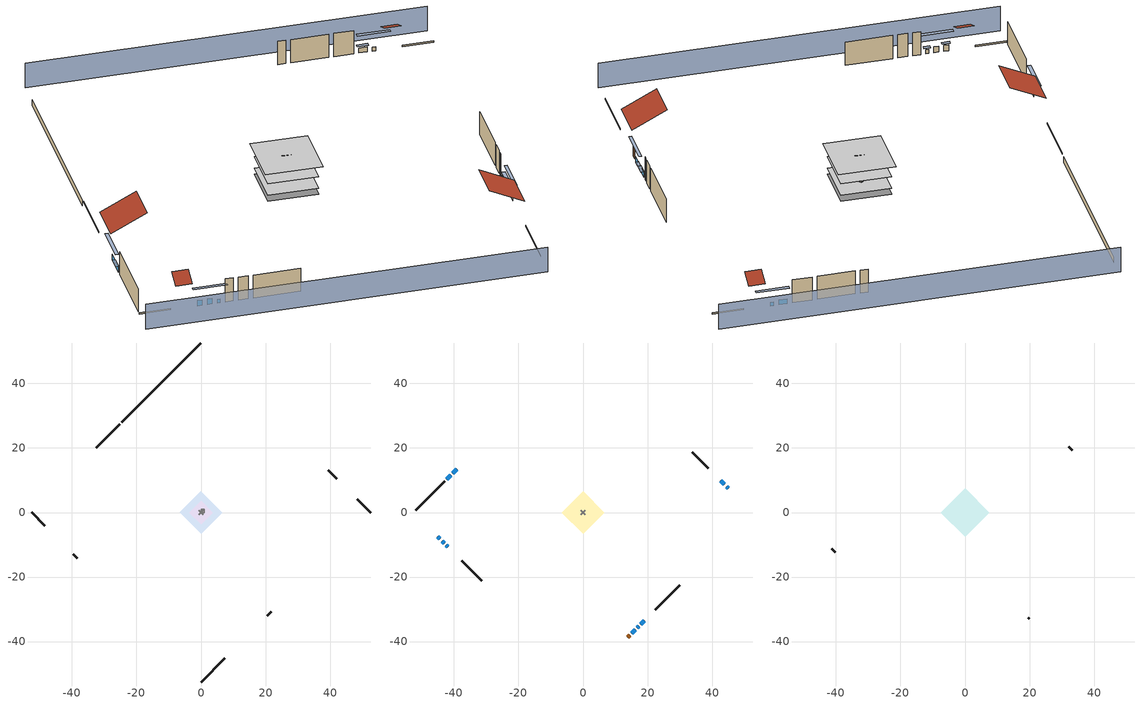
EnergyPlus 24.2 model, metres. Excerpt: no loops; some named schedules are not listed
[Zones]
crawlspace - vented
 floor foundation (Slab2 construction): -6.63,0 0,6.63 6.63,0 0,-6.63 z-0.91
 wall outside (RimJoist1 construction): -25.18,27.34 -32.53,19.99 z0.3:0.61
 wall outside (RimJoist2 construction): 52.52,0 48.43,4.09 z0.3:0.61
 wall outside (RimJoist3 construction): 0,-52.52 7.35,-45.17 z0.3:0.61
 wall outside (RimJoist4 construction): -52.52,0 -48.43,-4.09 z0.3:0.61
 wall foundation (FoundationWall1 construction): 0,52.52 -24.53,28 z-0.91:0.3
furnace airloop ret air zone
 floor adiabatic (AdiabaticConst): 0,0 0,1 1,1 1,0 z0
 wall adiabatic (AdiabaticConst): 0,1 0,0 1,0 1,1 0,1 z0:1
 ceiling adiabatic (AdiabaticConst): 1,0 1,1 0,1 0,0 z1
garage
 floor foundation (Slab1 construction): -3.66,0 0,3.66 3.66,0 0,-3.66 z0
 wall outside (Wall1 construction): 42.06,10.46 39.47,13.05 z0.3:5.18
 wall outside (Wall12 construction): -39.59,-12.94 -38.29,-14.23 z0.3:5.18
 wall outside (Wall2 construction): 20.5,-32.02 21.8,-30.72 z0.3:5.18
 wall to conditioned space (Wall5 construction Reversed): 0.65,0.65 -0.65,-0.65 z0.3:5.18
 wall to conditioned space (Wall6 construction Reversed): -0.65,0.65 0.65,-0.65 z0.3:5.18
conditioned space
 floor to crawlspace - vented (Floor1 construction): -6.63,0 0,6.63 6.63,0 0,-6.63 z0.3
 floor to garage (Floor2 construction): -3.66,0 0,3.66 3.66,0 0,-3.66 z0.3
 floor adiabatic (AdiabaticFloorConstruction): -6.63,0 0,6.63 6.63,0 0,-6.63 z2.74
 wall outside (AdiabaticWallConstruction 1): 13.8,-38.72 14.45,-38.07 z0.3:2.34
 wall outside (AdiabaticWallConstruction): -39.17,13.36 -40.37,12.15 / -41.03,11.49 -42.24,10.28 z0.3:1.46; -44.95,-7.57 -44.32,-8.21 / -43.66,-8.86 -43.02,-9.5 z0.3:1.53; 44.95,7.57 44.49,8.03 / 16.77,-35.75 17.23,-35.29 / -42.37,-10.15 -41.92,-10.6 z0.3:1.16; 43.83,8.69 42.72,9.81 z0.3:1.34; 15.11,-37.42 16.12,-36.41 z0.3:1.25; 17.89,-34.63 18.95,-33.57 z0.3:1.31
 wall outside (Wall3 construction): -42.9,9.63 -51.87,0.66 z0.3:5.18
 wall outside (Wall4 construction): 38.82,13.71 33.83,18.69 z0.3:5.18
 wall outside (Wall7 construction): 22.45,-30.07 29.94,-22.58 z0.3:5.18
 wall outside (Wall8 construction): -37.64,-14.89 -31.44,-21.09 z0.3:5.18
 window (WindowConstruction): -39.17,13.36 -40.37,12.15 z0.3:1.46
 window (WindowConstruction 9): -44.95,-7.57 -44.32,-8.21 z0.3:1.52
 window (WindowConstruction 1): -41.03,11.49 -42.24,10.28 z0.3:1.46
 window (WindowConstruction 2): 44.95,7.57 44.49,8.03 z0.3:1.16
 window (WindowConstruction 3): 43.83,8.69 42.72,9.8 z0.3:1.34
 window (WindowConstruction 4): 15.11,-37.42 16.11,-36.41 z0.3:1.25
 window (WindowConstruction 5): 16.77,-35.75 17.23,-35.29 z0.3:1.16
 window (WindowConstruction 6): 17.89,-34.63 18.95,-33.57 z0.3:1.31
 window (WindowConstruction 7): -43.66,-8.86 -43.02,-9.5 z0.3:1.52
 window (WindowConstruction 8): -42.37,-10.16 -41.92,-10.6 z0.3:1.16
 door (Door): 13.8,-38.72 14.45,-38.07 z0.3:2.34
 ceiling adiabatic (AdiabaticFloorConstruction): 0,-6.63 6.63,0 0,6.63 -6.63,0 z2.74
attic - vented
 floor to conditioned space (Floor3 construction Reversed): -7.57,0 0,7.57 7.57,0 0,-7.57 z5.18
 wall outside (Wall10 construction): -41.26,-11.26 -40.24,-12.28 z0.3:5.18
 wall outside (Wall11 construction): 19.61,-32.92 19.85,-32.67 z0.3:5.18
 wall outside (Wall9 construction): 33.18,19.35 32.16,20.37 z0.3:5.18
 roof outside (Roof1 construction): -38.51,14.01,5.18 -33.75,9.26,8.55 -28.43,14.58,8.55 -33.19,19.33,5.18
 roof outside (Roof2 construction): 45.61,6.91,5.18 43.68,4.98,6.55 45.84,2.82,6.55 47.77,4.75,5.18
 roof outside (Roof3 construction): -45.61,-6.91,5.18 -43.68,-4.98,6.55 -45.84,-2.82,6.55 -47.77,-4.75,5.18
 roof outside (Roof4 construction): 13.15,-39.38,5.18 8.55,-34.78,8.43 3.41,-39.92,8.43 8.01,-44.52,5.18
shading: -55.76,-3.23 -3.23,-55.76 / 55.76,3.23 3.23,55.76 z0:5.18; -42.31,10.21 -37.23,15.3 -37.66,15.73 -42.74,10.64 z4.21; -44.1,-8.42 -45.17,-7.36 -45.6,-7.79 -44.53,-8.85 z1.83; -42.45,10.07 -40.82,11.71 -41.25,12.14 -42.89,10.5 z1.77; 42.55,9.97 46.89,5.63 47.32,6.06 42.98,10.4 z3.9; 42.5,10.02 44.05,8.47 44.48,8.9 42.93,10.45 z1.65; 18.05,-34.47 13.17,-39.36 13.6,-39.79 18.49,-34.9 z3.99; 17.45,-35.07 16.56,-35.97 16.99,-36.4 17.88,-35.5 z1.46; 19.16,-33.36 17.67,-34.85 18.11,-35.28 19.6,-33.79 z1.62; -41.08,-11.44 -45.6,-6.92 -46.03,-7.35 -41.51,-11.87 z4.27; -41.7,-10.82 -42.58,-9.94 -43.01,-10.37 -42.14,-11.25 z1.46
[Building]
Building 1: Terrain=Suburbs
[Site:Location]
Portland Intl Arpt_OR: Latitude {deg}=45.59; Longitude {deg}=-122.6; Time Zone {hr}=-8; Elevation {m}=33; Keep Site Location Information=Yes
[Site:GroundTemperature:Shallow]
10.2558, 8.96328, 8.85977, 9.47314, 11.9355, 14.3863, 16.5111, 17.8571, 17.9714, 16.8767, 14.8061, 12.4304
[Site:WaterMainsTemperature]
Calculation Method=Schedule; Temperature Schedule=mains temperature schedule
[Material] Roughness=Rough; Thermal Absorptance=0.9
Name | Thickness {m} | Conductivity {W/m-K} | Density {kg/m3} | Specific Heat {J/kg-K} | Solar Absorptance | Visible Absorptance
ceiling loosefill ins | 0.254 | 0.0480833 | 16.02 | 1046.75 | 0.7 | 0.7
ceiling stud and cavity | 0.1397 | 0.104117 | 65.682 | 1177.47 | 0.7 | 0.7
composite shingle siding | 0.00635 | 0.162714 | 1121.4 | 1465.45 | 0.7 | 0.7
concrete 4.0 in. | 0.1016 | 1.803125 | 2242.8 | 837.4 | 0.7 | 0.7
concrete 8.0 in. | 0.2032 | 1.803125 | 2242.8 | 837.4 | 0.7 | 0.7
door material | 0.04445 | 0.0612267 | 512.64 | 1214.23 | 0.7 | 0.7
floor covering | 0.0127 | 0.0433444 | 54.468 | 1339.84 | 0.6 | 0.6
floor rigid ins; wall rigid ins; wall rigid ins 1; wall rigid ins 2 | 0.051816 | 0.029427 | 32.04 | 1214.23 | 0.7 | 0.7
floor rigid ins 1; wall rigid ins 3 | 0.512978 | 0.029427 | 32.04 | 1214.23 | 0.7 | 0.7
floor stud and cavity | 0.1397 | 0.0972396 | 92.3553 | 1139.71 | 0.7 | 0.7
floor stud and cavity 1 | 0.1397 | 1.75129 | 37.0049 | 1207.88 | 0.7 | 0.7
furniture material conditioned space 1; furniture material garage 1 | 0.1524 | 0.115458 | 640.8 | 1214.23 | 0.6 | 0.6
gypsum board | 0.0127 | 0.160291 | 801 | 837.4 | 0.6 | 0.6
osb sheathing 0.5 in. | 0.0127 | 0.115458 | 512.64 | 1214.23 | 0.6 | 0.6
osb sheathing 0.5 in. 1 | 0.0127 | 0.115458 | 512.64 | 1214.23 | 0.7 | 0.7
osb sheathing 0.75 in. | 0.01905 | 0.115458 | 512.64 | 1214.23 | 0.7 | 0.7
rim joist stud and cavity | 0.0508 | 0.144151 | 50.32683 | 1063.81 | 0.6 | 0.6
roof rigid ins | 0.00329814 | 0.029427 | 32.04 | 1214.23 | 0.7 | 0.7
slate or tile shingles | 0.01905 | 0.840978 | 1899.972 | 799.717 | 0.75 | 0.75
soil 0.5 in. | 0.0127 | 3.462 | 1842.3 | 418.7 | 0.7 | 0.7
wall stud and cavity | 0.1397 | 0.348479 | 139.0536 | 1170.24 | 0.6 | 0.6
wall stud and cavity 1 | 0.1397 | 0.207325 | 139.0536 | 1170.24 | 0.7 | 0.7
wall stud and cavity 2 | 0.1397 | 0.222524 | 139.0536 | 1170.24 | 0.7 | 0.7
wall stud and cavity 3 | 0.0889 | 0.380278 | 52.3479 | 1209.89 | 0.7 | 0.7
wall stud and cavity 4 | 0.0889 | 0.391764 | 83.0341 | 1211.67 | 0.7 | 0.7
wood siding; wood siding 1 | 0.0254 | 0.102417 | 544.68 | 1172.36 | 0.7 | 0.7
[Material:NoMass]
Adiabatic: Roughness=Rough; Thermal Resistance {m2-K/W}=176.1; Thermal Absorptance=0.9; Solar Absorptance=0.7; Visible Absorptance=0.7
[WindowMaterial:SimpleGlazingSystem]
WindowMaterial: U-Factor {W/m2-K}=4.31528; Solar Heat Gain Coefficient=0.67
[Construction]
AdiabaticConst: Adiabatic
AdiabaticFloorConstruction: floor stud and cavity 1, floor rigid ins 1, osb sheathing 0.75 in., floor covering
AdiabaticWallConstruction: wood siding, wall rigid ins 3, wall stud and cavity 3, gypsum board
AdiabaticWallConstruction 1: wood siding 1, wall rigid ins 3, wall stud and cavity 3, gypsum board
Door: door material
Floor1 construction; Floor2 construction: floor stud and cavity, floor rigid ins, osb sheathing 0.75 in., floor covering
Floor3 construction Reversed: gypsum board, ceiling stud and cavity, ceiling loosefill ins
FoundationWall1 construction: concrete 8.0 in.
furniture construction conditioned space 1: furniture material conditioned space 1
furniture construction garage 1: furniture material garage 1
PartitionWallConstruction: gypsum board, wall stud and cavity 4, gypsum board
RimJoist1 construction; RimJoist2 construction; RimJoist3 construction; RimJoist4 construction: composite shingle siding, rim joist stud and cavity
Roof1 construction; Roof2 construction; Roof3 construction; Roof4 construction: slate or tile shingles, roof rigid ins, osb sheathing 0.5 in.
Slab1 construction: concrete 4.0 in.
Slab2 construction: soil 0.5 in.
Wall1 construction; Wall10 construction; Wall11 construction; Wall12 construction; Wall2 construction; Wall9 construction: composite shingle siding, osb sheathing 0.5 in. 1, wall stud and cavity
Wall3 construction; Wall4 construction: composite shingle siding, wall rigid ins, osb sheathing 0.5 in. 1, wall stud and cavity 1, gypsum board
Wall5 construction Reversed: gypsum board, wall stud and cavity 2, osb sheathing 0.5 in. 1, wall rigid ins 1
Wall6 construction Reversed: gypsum board, wall stud and cavity 2, osb sheathing 0.5 in. 1, wall rigid ins 2
Wall7 construction; Wall8 construction: composite shingle siding, wall rigid ins 1, osb sheathing 0.5 in. 1, wall stud and cavity 1, gypsum board
WindowConstruction; WindowConstruction 1; WindowConstruction 2; WindowConstruction 3; WindowConstruction 4; WindowConstruction 5; WindowConstruction 6; WindowConstruction 7; WindowConstruction 8; WindowConstruction 9: WindowMaterial
[Zone] Multiplier=1
Name | Volume {m3} | Part of Total Floor Area
attic - vented | 91.436 | Yes
conditioned space | 493.619 | Yes
crawlspace - vented | 107.094 | Yes
furnace airloop ret air zone | 1 | No
garage | 65.242 | Yes
[Space]
Name | Zone | Volume {m3} | Space Type
attic - vented 1 | attic - vented | 91.436
conditioned space 1 | conditioned space | 493.619
crawlspace - vented 1 | crawlspace - vented | 107.094
furnace airloop ret air space | furnace airloop ret air zone |  | Plenum Space Type
garage 1 | garage | 65.242
[ZoneInfiltration:EffectiveLeakageArea] Schedule=Always On Discrete
Name | Zone or Space | Effective Air Leakage Area {cm2} | Stack Coefficient | Wind Coefficient
infil attic - vented 1 | attic - vented 1 | 3819.48 | 0.000166454 | 4.30754e-05
infil garage 1 | garage 1 | 203.878 | 0.000129147 | 4.64657e-05
[ZoneMixing] Schedule=Always On Continuous; Design Flow Rate Calculation Method=Flow/Zone; Design Flow Rate {m3/s}=0
Name | Zone or Space | Source Zone or Space
whole house fan mix | attic - vented | conditioned space
furnace airloop_0 ZoneMixDZToCond mix | conditioned space | crawlspace - vented
furnace airloop_0 ZoneMixCondToDZ mix | crawlspace - vented | conditioned space
[SurfaceProperty:IncidentSolarMultiplier] Incident Solar Multiplier=1; Incident Solar Multiplier Schedule=trans schedule winter=0.85 summer=0.7
Window1; Window10; Window2; Window3; Window4; Window5; Window6; Window7; Window8; Window9
[InternalMass]
Name | Construction | Zone or ZoneList | Space or SpaceList | Surface Area {m2}
furniture mass conditioned space 1 | furniture construction conditioned space 1 | conditioned space | conditioned space 1 | 80.97429
partition wall mass | PartitionWallConstruction | conditioned space | conditioned space 1 | 202.436
furniture mass garage 1 | furniture construction garage 1 | garage | garage 1 | 2.67561
[Lights] Design Level Calculation Method=LightingLevel; Return Air Fraction=0; Fraction Radiant=0.6; Fraction Visible=0.2; Fraction Replaceable=1
Name | Zone or ZoneList or Space or SpaceList | Schedule | Lighting Level {W}
interior lighting | conditioned space 1 | lighting_interior | 336.514
garage lighting | garage 1 | lighting_garage | 9.73229
[People]
occupants: Zone or ZoneList or Space or SpaceList=conditioned space 1; Number of People Schedule=occupants; Number of People Calculation Method=People; Number of People=5; Fraction Radiant=0.314171; Sensible Heat Fraction=0.56303; Activity Level Schedule=occupants activity schedule; Carbon Dioxide Generation Rate {m3/s-W}=0; Enable ASHRAE 55 Comfort Warnings=No; Mean Radiant Temperature Calculation Type=EnclosureAveraged
[ElectricEquipment] Design Level Calculation Method=EquipmentLevel
Name | Zone or ZoneList or Space or SpaceList | Schedule | Design Level {W} | Fraction Latent | Fraction Radiant | Fraction Lost
clothes dryer | conditioned space 1 | clothes_dryer | 4831.91 | 0.015 | 0.081 | 0.85
clothes washer | conditioned space 1 | clothes_washer | 856.324 | 0.03 | 0.162 | 0.7
cooking range | conditioned space 1 | cooking_range | 1125.68 | 0.08 | 0.432 | 0.2
dishwasher | conditioned space 1 | dishwasher | 971.284 | 0.3 | 0.18 | 0.4
fridge | conditioned space 1 | fridge schedule | 45.9075 | 0 | 0.6 | 0
mech vent bath fan 0 | conditioned space 1 | mech vent bath fan 0 schedule | 30 | 0 | 0 | 1
mech vent house fan | conditioned space 1 | mech vent house fan schedule | 0 | 0 | 0 | 1
mech vent house fan cfis | conditioned space 1 | mech vent house fan cfis schedule | 0 | 0 | 0 | 0
mech vent range fan 0 | conditioned space 1 | mech vent range fan 0 schedule | 30 | 0 | 0 | 1
misc plug loads | conditioned space 1 | plug_loads_other | 958.434 | 0.021 | 0.558 | 0.049
misc tv | conditioned space 1 | plug_loads_tv | 1504.21 | 0 | 0.6 | 0
whole house fan | conditioned space 1 | Always On Discrete | 0 | 0 | 0 | 1
freezer | garage 1 | freezer schedule | 194.914 | 0 | 0.6 | 0
fridge 1 | garage 1 | fridge schedule 1 | 80.4475 | 0 | 0.6 | 0
[OtherEquipment] Design Level Calculation Method=EquipmentLevel
Name | Fuel Type | Zone or ZoneList or Space or SpaceList | Schedule | Design Level {W} | Fraction Latent | Fraction Radiant | Fraction Lost
clothes dryer 1 | Electricity | conditioned space 1 | clothes_dryer | 0 | 0.015 | 0.081 | 0.85
cooking range 1 | Electricity | conditioned space 1 | cooking_range | 0 | 0.08 | 0.432 | 0.2
furnace airloop_0 SupCondToLv; furnace airloop_0 SupSensLkToCond; mech vent house fan sensible load | None | conditioned space 1 | Always On Discrete | 0 | 0 | 0 | 0
furnace airloop_0 SupLatLkToCond; mech vent house fan latent load | None | conditioned space 1 | Always On Discrete | 0 | 1 | 0 | 0
general water use latent | None | conditioned space 1 | general water use schedule | 99.529 | 1 | 0 | 0
general water use sensible | None | conditioned space 1 | general water use schedule | -98.09 | 0 | 0.6 | 0
furnace airloop_0 RetCondToDZ; furnace airloop_0 SupCondToDZ; furnace airloop_0 SupSensLkToDZ | None | crawlspace - vented 1 | Always On Discrete | 0 | 0 | 0 | 0
furnace airloop_0 SupLatLkToDZ | None | crawlspace - vented 1 | Always On Discrete | 0 | 1 | 0 | 0
furnace airloop_0 RetCondToRP; furnace airloop_0 RetSensLkToRP | None | furnace airloop ret air space | Always On Discrete | 0 | 0 | 0 | 0
furnace airloop_0 RetLatLkToRP | None | furnace airloop ret air space | Always On Discrete | 0 | 1 | 0 | 0
water heater energy adjustment1 | Electricity | garage 1 | Always On Discrete | 0.01 | 0 | 0 | 1
water heater lat | None | garage 1 | Always On Discrete | 0 | 1 | 0 | 0
water heater sens | None | garage 1 | Always On Discrete | 0 | 0 | 0 | 0
[ZoneInfiltration:DesignFlowRate] Schedule=Always On Discrete
Name | Zone or ZoneList or Space or SpaceList | Design Flow Rate Calculation Method | Design Flow Rate {m3/s} | Air Changes per Hour {1/hr} | Constant Term Coefficient | Temperature Term Coefficient | Velocity Term Coefficient | Velocity Squared Term Coefficient
infil flow; natural vent flow; whole house fan flow | conditioned space 1 | Flow/Zone | 0
crawlspace_vented 1 duct leakage imbalance infil flow | crawlspace - vented 1 | Flow/Zone | 0
infil crawlspace - vented 1 | crawlspace - vented 1 | AirChanges/Hour |  | 2.6013 | 1 | 0 | 0 | 0
[SurfaceProperty:ExposedFoundationPerimeter] Exposed Perimeter Calculation Method=TotalExposedPerimeter
Name | Total Exposed Perimeter {m}
Slab2 | 34.68624
Slab1 | 14.6304
[SpaceList]
Plenum Space Type: furnace airloop ret air space
[AvailabilityManager:Scheduled]
furnace airloop Availability Manager: Schedule=Always On Discrete
[AirLoopHVAC:ReturnPlenum]
Air Loop HVAC Return Plenum 1: Zone=furnace airloop ret air zone
[WaterUse:Equipment]
dishwasher: Peak Flow Rate {m3/s}=7.07246e-06; Flow Rate Fraction Schedule=hot_water_dishwasher
[Foundation:Kiva] Wall Depth Below Slab {m}=0.2032
Name | Initial Indoor Air Temperature {C} | Wall Height Above Grade {m}
Foundation Kiva 1 | 13.4258 | 0.1016
Foundation Kiva 2 | 8.6388 | 0.3048
[Foundation:Kiva:Settings]
Soil Conductivity {W/m-K}=3.462; Soil Density {kg/m3}=1842.3; Soil Specific Heat {J/kg-K}=418.7; Ground Solar Absorptivity=0.9; Ground Thermal Absorptivity=0.9; Ground Surface Roughness {m}=0.03; Far-Field Width {m}=40; Deep-Ground Boundary Condition=ZeroFlux; Deep-Ground Depth {m}=40; Minimum Cell Dimension {m}=0.2; Maximum Cell Growth Coefficient=3; Simulation Timestep=Timestep
[Exterior:Lights]
exterior lighting: Schedule=exterior lighting schedule; Design Level {W}=8.01452
[EnergyManagementSystem:GlobalVariable]
furnace_airloop_0_DuctImbalLkExhFanEquivCond
furnace_airloop_0_DuctImbalLkExhFanEquivDZ
furnace_airloop_0_DuctImbalLkSupFanEquivCond
furnace_airloop_0_DuctImbalLkSupFanEquivDZ
furnace_airloop_0_DZ_T
furnace_airloop_0_DZ_W
furnace_airloop_0_RetCondToDZ
furnace_airloop_0_RetCondToRP
furnace_airloop_0_RetLatLkToRP
furnace_airloop_0_RetSensLkToRP
furnace_airloop_0_SupCondToDZ
furnace_airloop_0_SupCondToLv
furnace_airloop_0_SupLatLkToCond
furnace_airloop_0_SupLatLkToDZ
furnace_airloop_0_SupSensLkToCond
furnace_airloop_0_SupSensLkToDZ
furnace_airloop_0_ZoneMixCondToDZ
furnace_airloop_0_ZoneMixDZToCond
furnace_airloop_AH_MFR
furnace_airloop_AH_Tout
furnace_airloop_AH_VFR
furnace_airloop_AH_Wout
furnace_airloop_Fan_RTF
furnace_airloop_RA_T
furnace_airloop_Ra_W
infil_program_Qfan
infil_program_Qinf
natural_vent_program_Qnv
natural_vent_program_Qwhf
[EnergyManagementSystem:Sensor]
Name | Output:Variable or Output:Meter Index Key | Output:Variable or Output:Meter
airflow_gain | infil flow | Infiltration Sensible Heat Gain Energy
airflow_gain_1 | natural vent flow | Infiltration Sensible Heat Gain Energy
airflow_gain_2 | whole house fan flow | Infiltration Sensible Heat Gain Energy
airflow_loss | infil flow | Infiltration Sensible Heat Loss Energy
airflow_loss_1 | natural vent flow | Infiltration Sensible Heat Loss Energy
airflow_loss_2 | whole house fan flow | Infiltration Sensible Heat Loss Energy
clg_load_cond |  | Cooling:EnergyTransfer:Zone:CONDITIONED SPACE
clg_load_duct |  | Cooling:EnergyTransfer:Zone:FURNACE AIRLOOP RET AIR ZONE
clg_sp_s; clg_sp_s_1 | cooling setpoint | Schedule Value
clothes_dryer_exhaust_0_sch_s | clothes_dryer | Schedule Value
cool_season | cooling season schedule | Schedule Value
ducts_conv | furnace airloop_0 RetCondToRP | Other Equipment Convective Heating Energy
ducts_conv_1 | furnace airloop_0 RetLatLkToRP | Other Equipment Convective Heating Energy
ducts_conv_2 | furnace airloop_0 RetSensLkToRP | Other Equipment Convective Heating Energy
ducts_conv_3 | furnace airloop_0 SupCondToLv | Other Equipment Convective Heating Energy
ducts_conv_4 | furnace airloop_0 SupLatLkToCond | Other Equipment Convective Heating Energy
ducts_conv_5 | furnace airloop_0 SupSensLkToCond | Other Equipment Convective Heating Energy
ducts_rad | furnace airloop_0 RetCondToRP | Other Equipment Radiant Heating Energy
ducts_rad_1 | furnace airloop_0 RetLatLkToRP | Other Equipment Radiant Heating Energy
ducts_rad_2 | furnace airloop_0 RetSensLkToRP | Other Equipment Radiant Heating Energy
ducts_rad_3 | furnace airloop_0 SupCondToLv | Other Equipment Radiant Heating Energy
ducts_rad_4 | furnace airloop_0 SupLatLkToCond | Other Equipment Radiant Heating Energy
ducts_rad_5 | furnace airloop_0 SupSensLkToCond | Other Equipment Radiant Heating Energy
fridge_tin_s_1 | garage | Zone Mean Air Temperature
furnace_airloop_0_DZ_T_s | crawlspace - vented | Zone Air Temperature
furnace_airloop_0_DZ_W_s | crawlspace - vented | Zone Mean Air Humidity Ratio
furnace_airloop_AH_MFR_s | Node 7 | System Node Mass Flow Rate
furnace_airloop_AH_Tout_s | Node 7 | System Node Temperature
furnace_airloop_AH_VFR_s | Node 7 | System Node Current Density Volume Flow Rate
furnace_airloop_AH_Wout_s | Node 7 | System Node Humidity Ratio
furnace_airloop_RA_T_s | Node 10 | System Node Temperature
furnace_airloop_Ra_W_s | Node 10 | System Node Humidity Ratio
htg_load_cond |  | Heating:EnergyTransfer:Zone:CONDITIONED SPACE
htg_load_duct |  | Heating:EnergyTransfer:Zone:FURNACE AIRLOOP RET AIR ZONE
htg_sp_s; htg_sp_s_1 | heating setpoint | Schedule Value
ig_ee_conv | clothes dryer | Electric Equipment Convective Heating Energy
ig_ee_conv_2 | cooking range | Electric Equipment Convective Heating Energy
ig_ee_conv_3 | dishwasher | Electric Equipment Convective Heating Energy
ig_ee_conv_4 | fridge | Electric Equipment Convective Heating Energy
ig_ee_conv_5 | misc plug loads | Electric Equipment Convective Heating Energy
ig_ee_conv_6 | misc tv | Electric Equipment Convective Heating Energy
ig_ee_conv_7 | whole house fan | Electric Equipment Convective Heating Energy
ig_ee_rad | clothes dryer | Electric Equipment Radiant Heating Energy
ig_ee_rad_2 | cooking range | Electric Equipment Radiant Heating Energy
ig_ee_rad_3 | dishwasher | Electric Equipment Radiant Heating Energy
ig_ee_rad_4 | fridge | Electric Equipment Radiant Heating Energy
ig_ee_rad_5 | misc plug loads | Electric Equipment Radiant Heating Energy
ig_ee_rad_6 | misc tv | Electric Equipment Radiant Heating Energy
ig_ee_rad_7 | whole house fan | Electric Equipment Radiant Heating Energy
ig_lgt_conv | interior lighting | Lights Convective Heating Energy
ig_lgt_rad | interior lighting | Lights Radiant Heating Energy
ig_lgt_vis | interior lighting | Lights Visible Radiation Heating Energy
ig_oe_conv | clothes dryer 1 | Other Equipment Convective Heating Energy
ig_oe_conv_1 | cooking range 1 | Other Equipment Convective Heating Energy
ig_oe_conv_2 | general water use latent | Other Equipment Convective Heating Energy
ig_oe_conv_3 | general water use sensible | Other Equipment Convective Heating Energy
ig_oe_rad | clothes dryer 1 | Other Equipment Radiant Heating Energy
ig_oe_rad_1 | cooking range 1 | Other Equipment Radiant Heating Energy
ig_oe_rad_2 | general water use latent | Other Equipment Radiant Heating Energy
ig_oe_rad_3 | general water use sensible | Other Equipment Radiant Heating Energy
ig_ppl_conv | occupants | People Convective Heating Energy
ig_ppl_rad | occupants | People Radiant Heating Energy
im_conv | furniture mass conditioned space 1 | Surface Inside Face Convection Heat Gain Energy
im_conv_1 | partition wall mass | Surface Inside Face Convection Heat Gain Energy
im_ig | furniture mass conditioned space 1 | Surface Inside Face Internal Gains Radiation Heat Gain Energy
im_ig_1 | partition wall mass | Surface Inside Face Internal Gains Radiation Heat Gain Energy
im_lgt | furniture mass conditioned space 1 | Surface Inside Face Lights Radiation Heat Gain Energy
im_lgt_1 | partition wall mass | Surface Inside Face Lights Radiation Heat Gain Energy
im_sol | furniture mass conditioned space 1 | Surface Inside Face Solar Radiation Heat Gain Energy
im_sol_1 | partition wall mass | Surface Inside Face Solar Radiation Heat Gain Energy
im_surf | furniture mass conditioned space 1 | Surface Inside Face Net Surface Thermal Radiation Heat Gain Energy
im_surf_1 | partition wall mass | Surface Inside Face Net Surface Thermal Radiation Heat Gain Energy
mech_vent_bath_fan_0_sch_s | mech vent bath fan 0 schedule | Schedule Value
mech_vent_range_fan_0_sch_s | mech vent range fan 0 schedule | Schedule Value
mv_conv | mech vent bath fan 0 | Electric Equipment Convective Heating Energy
mv_conv_1 | mech vent house fan | Electric Equipment Convective Heating Energy
